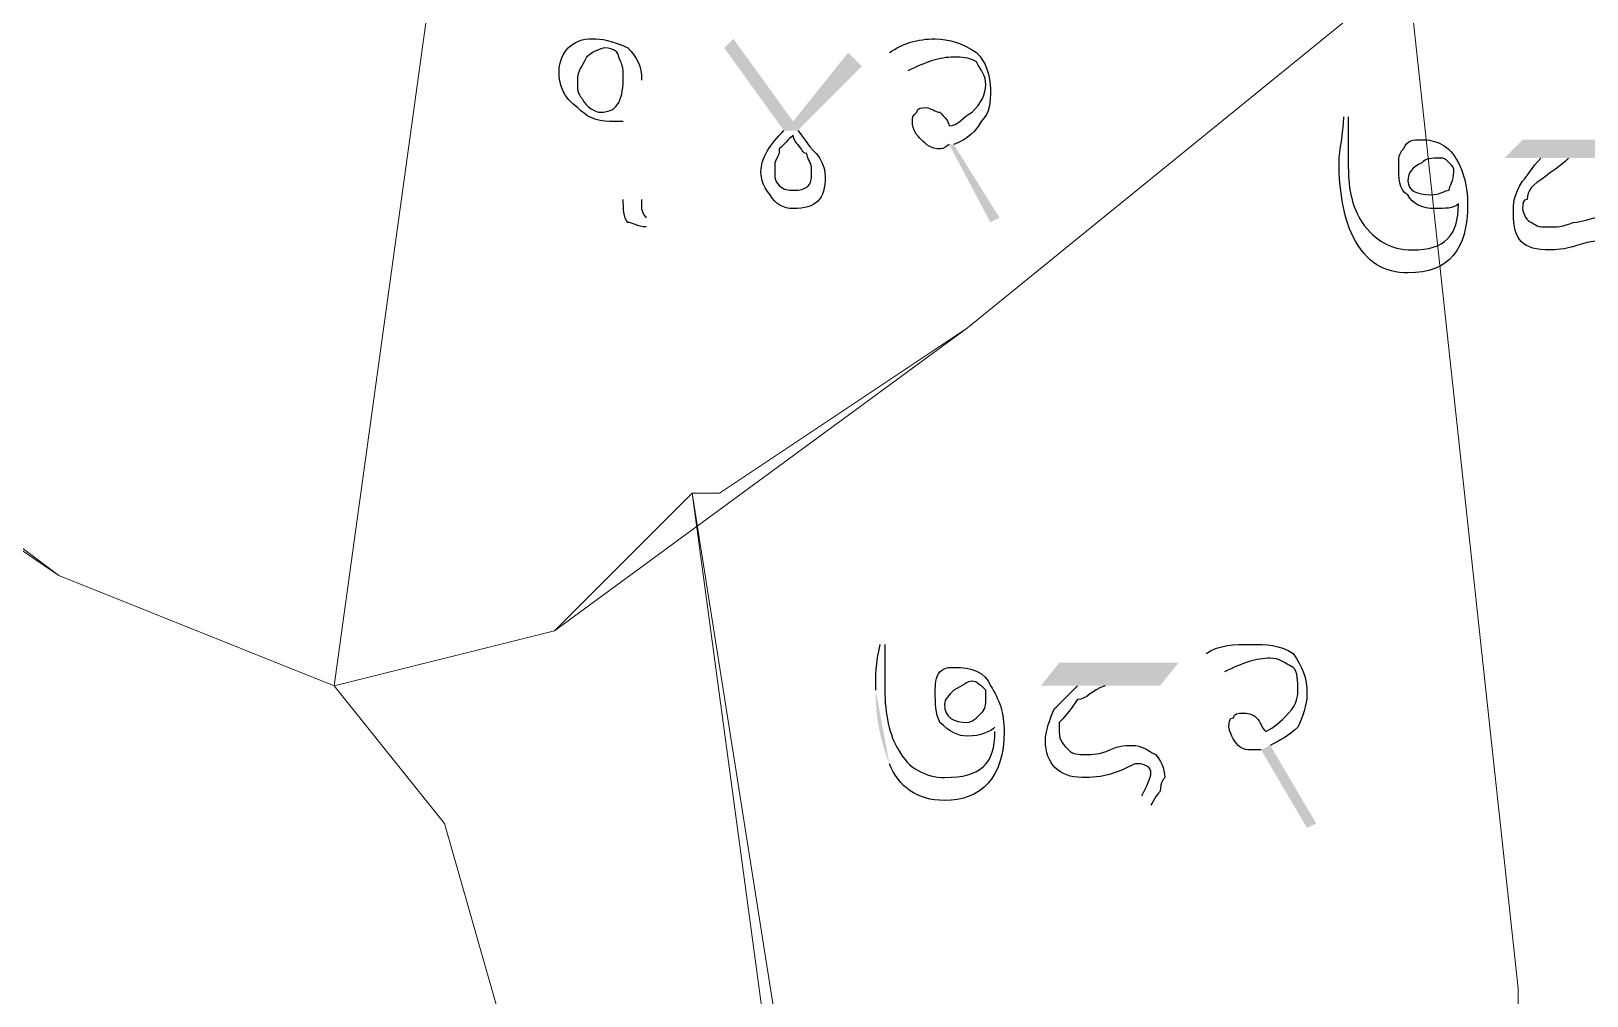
# Model space of a CAD drawing. Header units: metres. Extents: x 345912 to 349030, y 3061206 to 3061792.
# Drawn here: x 346879.24 to 346896.46, y 3061391.14 to 3061401.82 of the extents above; entities that cross this region are included whole.
import ezdxf

# ---------------------------------------------------------------- set-up
doc = ezdxf.new("R2010")
doc.units = ezdxf.units.M
doc.header["$MEASUREMENT"] = 0
doc.layers.add('PDF4_Geometry', color=7, linetype='Continuous')
doc.layers.add('PDF4_Solid Fills', color=7, linetype='Continuous')

msp = doc.modelspace()

# ---------------------------------------------------------------- hatches: boundary and pattern name
at = {"layer": 'PDF4_Solid Fills', "transparency": 33554559}
h = msp.add_hatch(color=256, dxfattribs=at)
h.paths.add_polyline_path([(346885.99868, 3061401.28042), (346885.99868, 3061399.95962)], flags=0)
h.paths.add_polyline_path([(346886.04948, 3061399.75642), (346886.04948, 3061399.65482)], flags=0)
h.paths.add_polyline_path([(346887.57348, 3061400.72162), (346886.91308, 3061401.63602), (346887.01468, 3061401.73762), (346887.67508, 3061400.82322), (346888.28468, 3061401.58522), (346888.43708, 3061401.43282), (346887.72588, 3061400.72162)], flags=0)
h.paths.add_polyline_path([(346888.94508, 3061401.38202), (346888.74188, 3061401.58522)], flags=0)
h.paths.add_polyline_path([(346889.45308, 3061400.56922), (346889.96108, 3061399.75642), (346889.85948, 3061399.70562), (346889.40228, 3061400.56922)], flags=0)
h = msp.add_hatch(color=256, dxfattribs=at)
h.paths.add_polyline_path([(346893.77108, 3061400.87403), (346893.82188, 3061400.87403)], flags=0)
h.paths.add_polyline_path([(346895.04108, 3061399.90883), (346895.04108, 3061399.90883)], flags=0)
h.paths.add_polyline_path([(346895.95548, 3061400.41683), (346895.54908, 3061400.41683), (346895.75228, 3061400.62003), (346897.07308, 3061400.62003), (346896.86988, 3061400.41683), (346896.26028, 3061400.41683)], flags=0)
h.paths.add_polyline_path([(346896.81908, 3061399.09603), (346896.66668, 3061399.19763)], flags=0)
h.paths.add_polyline_path([(346897.42868, 3061400.87403), (346897.47948, 3061400.87403)], flags=0)
h.paths.add_polyline_path([(346898.69868, 3061399.90883), (346898.69868, 3061399.90883)], flags=0)
h = msp.add_hatch(color=256, dxfattribs=at)
h.paths.add_polyline_path([(346888.58948, 3061394.52403, 0.09913524), (346888.74188, 3061393.71123)], flags=0)
h.paths.add_polyline_path([(346888.64028, 3061395.03203), (346888.69108, 3061395.03203)], flags=0)
h.paths.add_polyline_path([(346889.91028, 3061394.06683), (346889.91028, 3061394.11763)], flags=0)
h.paths.add_polyline_path([(346890.82468, 3061394.57483), (346890.41828, 3061394.57483), (346890.62148, 3061394.82883), (346891.94228, 3061394.82883), (346891.73908, 3061394.57483), (346891.12948, 3061394.57483)], flags=0)
h.paths.add_polyline_path([(346891.63748, 3061393.25403), (346891.53588, 3061393.35563)], flags=0)
h.paths.add_polyline_path([(346892.45028, 3061394.72723), (346892.24708, 3061394.93043)], flags=0)
h.paths.add_polyline_path([(346892.95828, 3061393.91443), (346893.46628, 3061393.05083), (346893.36468, 3061393.00003), (346892.85668, 3061393.86363)], flags=0)

# ---------------------------------------------------------------- linework, layer by layer
at = {"layer": 'PDF4_Geometry', "lineweight": 9}
for points in [[(346876.49908, 3061429.32203), (346883.50947, 3061423.83564), (346885.33828, 3061422.00683), (346885.03348, 3061408.90042), (346883.81427, 3061403.41403), (346882.59507, 3061394.57483), (346879.54707, 3061395.79403), (346871.92707, 3061400.97564), (346870.70787, 3061407.68124), (346870.09828, 3061415.60602), (346871.92707, 3061423.22602), (346872.53668, 3061428.40763), (346873.14628, 3061431.45564)], [(346876.49908, 3061429.32203), (346883.50947, 3061423.83564), (346885.33828, 3061422.00683), (346885.03348, 3061408.90042), (346883.81427, 3061403.41403), (346882.59507, 3061394.57483), (346879.54707, 3061395.79403), (346871.92707, 3061400.97564), (346870.70787, 3061407.68124), (346870.09828, 3061415.60602), (346871.92707, 3061423.22602), (346872.53668, 3061428.40763), (346873.14628, 3061431.45564)], [(346900.88308, 3061409.20523), (346895.70147, 3061403.41403), (346894.48228, 3061402.49963), (346889.60548, 3061398.53724), (346885.03348, 3061395.18444), (346882.59507, 3061394.57483), (346883.81427, 3061403.41403), (346885.03348, 3061408.90042), (346889.60548, 3061409.51004), (346896.61587, 3061409.51004)], [(346900.88308, 3061409.20523), (346895.70147, 3061403.41403), (346894.48228, 3061402.49963), (346889.60548, 3061398.53724), (346885.03348, 3061395.18444), (346882.59507, 3061394.57483), (346883.81427, 3061403.41403), (346885.03348, 3061408.90042), (346889.60548, 3061409.51004), (346896.61587, 3061409.51004)], [(346895.70147, 3061391.22203), (346894.48228, 3061402.49963), (346894.78707, 3061402.80444), (346895.70147, 3061403.41403), (346897.22547, 3061405.24284), (346898.13987, 3061397.01322), (346898.74948, 3061391.52683), (346898.74948, 3061390.91724), (346895.70147, 3061390.61243), (346895.70147, 3061390.91724)], [(346895.70147, 3061391.22203), (346894.48228, 3061402.49963), (346894.78707, 3061402.80444), (346895.70147, 3061403.41403), (346897.22547, 3061405.24284), (346898.13987, 3061397.01322), (346898.74948, 3061391.52683), (346898.74948, 3061390.91724), (346895.70147, 3061390.61243), (346895.70147, 3061390.91724)], [(346886.86227, 3061396.70844), (346889.60548, 3061398.53724), (346894.48228, 3061402.49963), (346895.70147, 3061391.22203), (346895.70147, 3061390.91724), (346895.70147, 3061390.61243), (346887.47188, 3061390.30763), (346887.47188, 3061390.61243), (346887.47188, 3061390.91724), (346886.55748, 3061396.70844)], [(346886.86227, 3061396.70844), (346889.60548, 3061398.53724), (346894.48228, 3061402.49963), (346895.70147, 3061391.22203), (346895.70147, 3061390.91724), (346895.70147, 3061390.61243), (346887.47188, 3061390.30763), (346887.47188, 3061390.61243), (346887.47188, 3061390.91724), (346886.55748, 3061396.70844)], [(346882.59507, 3061394.57483), (346883.81427, 3061393.05083), (346884.42388, 3061390.91724), (346885.64308, 3061385.12602), (346885.94787, 3061383.60203), (346885.94787, 3061383.29724), (346880.15668, 3061382.68763), (346878.32787, 3061396.70844), (346879.54707, 3061395.79403)], [(346882.59507, 3061394.57483), (346883.81427, 3061393.05083), (346884.42388, 3061390.91724), (346885.64308, 3061385.12602), (346885.94787, 3061383.60203), (346885.94787, 3061383.29724), (346880.15668, 3061382.68763), (346878.32787, 3061396.70844), (346879.54707, 3061395.79403)], [(346888.08147, 3061385.43083), (346885.64308, 3061385.12602), (346884.42388, 3061390.91724), (346883.81427, 3061393.05083), (346882.59507, 3061394.57483), (346885.03348, 3061395.18444), (346886.55748, 3061396.70844)], [(346888.08147, 3061385.43083), (346885.64308, 3061385.12602), (346884.42388, 3061390.91724), (346883.81427, 3061393.05083), (346882.59507, 3061394.57483), (346885.03348, 3061395.18444), (346886.55748, 3061396.70844)]]:
    msp.add_lwpolyline(points, close=True, dxfattribs=at)
at = {"layer": 'PDF4_Geometry', "lineweight": 25}
for points in [[(346885.08428, 3061401.38202), (346885.08428, 3061401.48362), (346885.13508, 3061401.58522), (346885.18588, 3061401.63602)], [(346885.18588, 3061401.63602), (346885.28748, 3061401.73762), (346885.38908, 3061401.73762), (346885.49068, 3061401.73762)], [(346885.59228, 3061401.63602), (346885.54148, 3061401.63602), (346885.43988, 3061401.58522), (346885.38908, 3061401.53442)], [(346885.49068, 3061401.73762), (346885.59228, 3061401.73762), (346885.74468, 3061401.68682), (346885.84628, 3061401.63602)], [(346885.74468, 3061401.53442), (346885.74468, 3061401.58522), (346885.69388, 3061401.63602), (346885.59228, 3061401.63602)], [(346885.84628, 3061401.63602), (346885.94788, 3061401.53442), (346885.99868, 3061401.43282), (346885.99868, 3061401.28042)], [(346888.74188, 3061401.58522), (346888.89428, 3061401.68682), (346889.04668, 3061401.73762), (346889.24988, 3061401.73762)], [(346889.24988, 3061401.73762), (346889.40228, 3061401.73762), (346889.55468, 3061401.68682), (346889.70708, 3061401.58522)], [(346885.38908, 3061401.53442), (346885.33828, 3061401.43282), (346885.28748, 3061401.38202), (346885.28748, 3061401.28042)], [(346885.79548, 3061401.33122), (346885.79548, 3061401.38202), (346885.79548, 3061401.43282), (346885.74468, 3061401.53442)], [(346889.45308, 3061401.53442), (346889.30068, 3061401.53442), (346889.14828, 3061401.48362), (346888.94508, 3061401.38202)], [(346889.70708, 3061401.48362), (346889.60548, 3061401.53442), (346889.55468, 3061401.53442), (346889.45308, 3061401.53442)], [(346889.70708, 3061401.58522), (346889.80868, 3061401.48362), (346889.85948, 3061401.33122), (346889.85948, 3061401.17882)], [(346889.80868, 3061401.22962), (346889.80868, 3061401.33122), (346889.75788, 3061401.38202), (346889.70708, 3061401.48362)], [(346885.28748, 3061400.97562), (346885.13508, 3061401.07722), (346885.08428, 3061401.22962), (346885.08428, 3061401.38202)], [(346885.28748, 3061401.28042), (346885.28748, 3061401.17882), (346885.28748, 3061401.12802), (346885.33828, 3061401.07722)], [(346885.54148, 3061400.92482), (346885.74468, 3061400.92482), (346885.79548, 3061401.07722), (346885.79548, 3061401.33122)], [(346889.65628, 3061400.92482), (346889.75788, 3061401.02642), (346889.80868, 3061401.12802), (346889.80868, 3061401.22962)], [(346889.85948, 3061401.17882), (346889.85948, 3061401.02642), (346889.85948, 3061400.92482), (346889.75788, 3061400.82322)], [(346885.64308, 3061400.82322), (346885.49068, 3061400.82322), (346885.38908, 3061400.87402), (346885.28748, 3061400.97562)], [(346885.33828, 3061401.07722), (346885.38908, 3061400.97562), (346885.49068, 3061400.92482), (346885.54148, 3061400.92482)], [(346889.04668, 3061400.92482), (346889.04668, 3061400.97562), (346889.09748, 3061400.97562), (346889.14828, 3061400.97562)], [(346889.14828, 3061400.97562), (346889.19908, 3061400.97562), (346889.24988, 3061400.92482), (346889.30068, 3061400.92482)], [(346885.79548, 3061400.82322), (346885.74468, 3061400.82322), (346885.69388, 3061400.82322), (346885.64308, 3061400.82322)], [(346888.99588, 3061400.82322), (346888.99588, 3061400.87402), (346888.99588, 3061400.87402), (346889.04668, 3061400.92482)], [(346889.09748, 3061400.62002), (346889.04668, 3061400.67082), (346888.99588, 3061400.72162), (346888.99588, 3061400.82322)], [(346889.30068, 3061400.92482), (346889.35148, 3061400.87402), (346889.40228, 3061400.82322), (346889.40228, 3061400.77242)], [(346889.40228, 3061400.77242), (346889.50388, 3061400.77242), (346889.55468, 3061400.87402), (346889.65628, 3061400.92482)], [(346889.75788, 3061400.82322), (346889.70708, 3061400.72162), (346889.60548, 3061400.62002), (346889.45308, 3061400.56922)], [(346893.72028, 3061400.36603), (346893.72028, 3061400.51843), (346893.77108, 3061400.67083), (346893.77108, 3061400.87403)], [(346893.82188, 3061400.87403), (346893.82188, 3061400.82323), (346893.82188, 3061400.72163), (346893.82188, 3061400.62003)], [(346887.31948, 3061400.26442), (346887.31948, 3061400.41682), (346887.42108, 3061400.56922), (346887.57348, 3061400.72162)], [(346887.67508, 3061400.67082), (346887.62428, 3061400.62002), (346887.57348, 3061400.56922), (346887.52268, 3061400.51842)], [(346887.72588, 3061400.56922), (346887.72588, 3061400.56922), (346887.67508, 3061400.62002), (346887.67508, 3061400.67082)], [(346887.72588, 3061400.72162), (346887.77668, 3061400.67082), (346887.82748, 3061400.56922), (346887.92908, 3061400.46762)], [(346889.30068, 3061400.51842), (346889.19908, 3061400.51842), (346889.14828, 3061400.56922), (346889.09748, 3061400.62002)], [(346893.82188, 3061400.62003), (346893.82188, 3061400.46763), (346893.82188, 3061400.41683), (346893.82188, 3061400.31523)], [(346894.43148, 3061400.51843), (346894.48228, 3061400.62003), (346894.53308, 3061400.62003), (346894.63468, 3061400.62003)], [(346894.63468, 3061400.62003), (346894.78708, 3061400.62003), (346894.93948, 3061400.56923), (346895.04108, 3061400.36603)], [(346887.52268, 3061400.51842), (346887.52268, 3061400.46762), (346887.52268, 3061400.46762), (346887.47188, 3061400.36602)], [(346887.82748, 3061400.46762), (346887.77668, 3061400.46762), (346887.77668, 3061400.51842), (346887.72588, 3061400.56922)], [(346887.87828, 3061400.31522), (346887.87828, 3061400.36602), (346887.82748, 3061400.41682), (346887.82748, 3061400.46762)], [(346887.92908, 3061400.46762), (346887.97988, 3061400.41682), (346888.03068, 3061400.31522), (346888.03068, 3061400.21362)], [(346889.40228, 3061400.56922), (346889.35148, 3061400.51842), (346889.30068, 3061400.51842), (346889.30068, 3061400.51842)], [(346894.38068, 3061400.31523), (346894.38068, 3061400.41683), (346894.38068, 3061400.46763), (346894.43148, 3061400.51843)], [(346894.83788, 3061400.41683), (346894.73628, 3061400.41683), (346894.68548, 3061400.41683), (346894.63468, 3061400.36603)], [(346894.93948, 3061400.36603), (346894.88868, 3061400.41683), (346894.88868, 3061400.41683), (346894.83788, 3061400.41683)], [(346895.75228, 3061400.16283), (346895.80308, 3061400.21363), (346895.85388, 3061400.31523), (346895.95548, 3061400.41683)], [(346896.26028, 3061400.41683), (346896.15868, 3061400.31523), (346896.05708, 3061400.26443), (346896.00628, 3061400.21363)], [(346887.42108, 3061400.01042), (346887.37028, 3061400.06122), (346887.31948, 3061400.16282), (346887.31948, 3061400.26442)], [(346887.47188, 3061400.36602), (346887.47188, 3061400.36602), (346887.47188, 3061400.31522), (346887.47188, 3061400.26442)], [(346887.47188, 3061400.26442), (346887.47188, 3061400.21362), (346887.47188, 3061400.16282), (346887.52268, 3061400.11202)], [(346887.87828, 3061400.21362), (346887.87828, 3061400.26442), (346887.87828, 3061400.26442), (346887.87828, 3061400.31522)], [(346893.87268, 3061399.55323), (346893.77108, 3061399.75643), (346893.72028, 3061400.06123), (346893.72028, 3061400.36603)], [(346893.82188, 3061400.31523), (346893.82188, 3061400.06123), (346893.87268, 3061399.85803), (346893.97428, 3061399.70563)], [(346894.48228, 3061400.01043), (346894.38068, 3061400.06123), (346894.38068, 3061400.21363), (346894.38068, 3061400.31523)], [(346894.63468, 3061400.36603), (346894.53308, 3061400.31523), (346894.48228, 3061400.26443), (346894.48228, 3061400.16283)], [(346894.99028, 3061400.26443), (346894.99028, 3061400.31523), (346894.99028, 3061400.31523), (346894.93948, 3061400.36603)], [(346894.93948, 3061400.06123), (346894.93948, 3061400.11203), (346894.99028, 3061400.16283), (346894.99028, 3061400.26443)], [(346895.04108, 3061400.36603), (346895.09188, 3061400.26443), (346895.14268, 3061400.11203), (346895.14268, 3061399.90883)], [(346887.52268, 3061400.11202), (346887.57348, 3061400.06122), (346887.62428, 3061400.06122), (346887.67508, 3061400.06122)], [(346887.67508, 3061400.06122), (346887.82748, 3061400.06122), (346887.87828, 3061400.11202), (346887.87828, 3061400.21362)], [(346888.03068, 3061400.21362), (346888.03068, 3061399.95962), (346887.92908, 3061399.85802), (346887.67508, 3061399.85802)], [(346894.48228, 3061400.16283), (346894.48228, 3061400.06123), (346894.58388, 3061400.01043), (346894.73628, 3061400.01043)], [(346895.65068, 3061399.80723), (346895.65068, 3061399.90883), (346895.65068, 3061400.01043), (346895.75228, 3061400.16283)], [(346896.00628, 3061400.21363), (346895.85388, 3061400.11203), (346895.80308, 3061400.06123), (346895.80308, 3061399.95963)], [(346885.84628, 3061399.70562), (346885.79548, 3061399.75642), (346885.79548, 3061399.85802), (346885.79548, 3061399.95962)], [(346885.99868, 3061399.95962), (346885.99868, 3061399.90882), (346885.99868, 3061399.85802), (346885.99868, 3061399.85802)], [(346887.67508, 3061399.85802), (346887.57348, 3061399.85802), (346887.47188, 3061399.90882), (346887.42108, 3061400.01042)], [(346894.78708, 3061399.85803), (346894.63468, 3061399.85803), (346894.53308, 3061399.90883), (346894.48228, 3061400.01043)], [(346895.14268, 3061399.90883), (346895.14268, 3061399.40083), (346894.93948, 3061399.14683), (346894.48228, 3061399.14683)], [(346894.53308, 3061399.40083), (346894.88868, 3061399.40083), (346895.04108, 3061399.55323), (346895.04108, 3061399.90883)], [(346894.73628, 3061400.01043), (346894.83788, 3061400.01043), (346894.88868, 3061400.06123), (346894.93948, 3061400.06123)], [(346895.04108, 3061399.90883), (346894.99028, 3061399.85803), (346894.88868, 3061399.85803), (346894.78708, 3061399.85803)], [(346895.80308, 3061399.95963), (346895.75228, 3061399.95963), (346895.75228, 3061399.90883), (346895.75228, 3061399.85803)], [(346885.99868, 3061399.85802), (346885.99868, 3061399.80722), (346886.04948, 3061399.75642), (346886.04948, 3061399.75642)], [(346896.05708, 3061399.40083), (346895.75228, 3061399.40083), (346895.65068, 3061399.50243), (346895.65068, 3061399.80723)], [(346895.75228, 3061399.85803), (346895.75228, 3061399.80723), (346895.80308, 3061399.70563), (346895.85388, 3061399.70563)], [(346896.31108, 3061399.70563), (346896.41268, 3061399.70563), (346896.51428, 3061399.75643), (346896.56508, 3061399.75643)], [(346886.04948, 3061399.65482), (346885.94788, 3061399.65482), (346885.89708, 3061399.70562), (346885.84628, 3061399.70562)], [(346894.48228, 3061399.14683), (346894.22828, 3061399.14683), (346894.02508, 3061399.24843), (346893.87268, 3061399.55323)], [(346893.97428, 3061399.70563), (346894.12668, 3061399.50243), (346894.27908, 3061399.40083), (346894.53308, 3061399.40083)], [(346895.85388, 3061399.70563), (346895.90468, 3061399.65483), (346895.95548, 3061399.65483), (346896.05708, 3061399.65483)], [(346896.05708, 3061399.65483), (346896.10788, 3061399.65483), (346896.20948, 3061399.65483), (346896.31108, 3061399.70563)], [(346896.36188, 3061399.45163), (346896.20948, 3061399.40083), (346896.10788, 3061399.40083), (346896.05708, 3061399.40083)], [(346896.66668, 3061399.50243), (346896.61588, 3061399.50243), (346896.51428, 3061399.50243), (346896.36188, 3061399.45163)], [(346888.58948, 3061394.52403), (346888.58948, 3061394.67643), (346888.58948, 3061394.82883), (346888.64028, 3061395.03203)], [(346888.69108, 3061395.03203), (346888.69108, 3061394.98123), (346888.69108, 3061394.87963), (346888.69108, 3061394.77803)], [(346892.24708, 3061394.93043), (346892.39948, 3061395.03203), (346892.55188, 3061395.03203), (346892.75508, 3061395.03203)], [(346892.75508, 3061395.03203), (346892.90748, 3061395.03203), (346893.05988, 3061395.03203), (346893.21228, 3061394.93043)], [(346893.21228, 3061394.93043), (346893.31388, 3061394.77803), (346893.36468, 3061394.67643), (346893.36468, 3061394.47323)], [(346888.69108, 3061394.77803), (346888.69108, 3061394.67643), (346888.69108, 3061394.57483), (346888.69108, 3061394.52403)], [(346889.30068, 3061394.72723), (346889.35148, 3061394.77803), (346889.40228, 3061394.77803), (346889.45308, 3061394.77803)], [(346889.45308, 3061394.77803), (346889.65628, 3061394.77803), (346889.80868, 3061394.72723), (346889.85948, 3061394.57483)], [(346892.95828, 3061394.87963), (346892.80588, 3061394.87963), (346892.65348, 3061394.82883), (346892.45028, 3061394.72723)], [(346893.21228, 3061394.77803), (346893.11068, 3061394.82883), (346893.05988, 3061394.87963), (346892.95828, 3061394.87963)], [(346893.26308, 3061394.52403), (346893.26308, 3061394.62563), (346893.26308, 3061394.72723), (346893.21228, 3061394.77803)], [(346889.24988, 3061394.52403), (346889.24988, 3061394.57483), (346889.24988, 3061394.67643), (346889.30068, 3061394.72723)], [(346889.65628, 3061394.62563), (346889.60548, 3061394.62563), (346889.55468, 3061394.57483), (346889.45308, 3061394.52403)], [(346889.80868, 3061394.52403), (346889.75788, 3061394.57483), (346889.70708, 3061394.62563), (346889.65628, 3061394.62563)], [(346889.85948, 3061394.57483), (346889.96108, 3061394.42243), (346890.01188, 3061394.27003), (346890.01188, 3061394.06683)], [(346890.57068, 3061394.32083), (346890.62148, 3061394.37163), (346890.72308, 3061394.47323), (346890.82468, 3061394.57483)], [(346891.12948, 3061394.57483), (346890.97708, 3061394.52403), (346890.92628, 3061394.42243), (346890.82468, 3061394.42243)], [(346888.69108, 3061394.52403), (346888.69108, 3061394.27003), (346888.74188, 3061394.01603), (346888.84348, 3061393.86363)], [(346889.30068, 3061394.16843), (346889.24988, 3061394.27003), (346889.24988, 3061394.37163), (346889.24988, 3061394.52403)], [(346889.45308, 3061394.52403), (346889.40228, 3061394.47323), (346889.35148, 3061394.42243), (346889.35148, 3061394.37163)], [(346889.75788, 3061394.27003), (346889.80868, 3061394.32083), (346889.80868, 3061394.37163), (346889.80868, 3061394.42243)], [(346889.80868, 3061394.42243), (346889.80868, 3061394.47323), (346889.80868, 3061394.52403), (346889.80868, 3061394.52403)], [(346890.82468, 3061394.42243), (346890.72308, 3061394.27003), (346890.67228, 3061394.21923), (346890.62148, 3061394.16843)], [(346893.16148, 3061394.27003), (346893.26308, 3061394.37163), (346893.26308, 3061394.47323), (346893.26308, 3061394.52403)], [(346893.36468, 3061394.47323), (346893.36468, 3061394.37163), (346893.31388, 3061394.21923), (346893.26308, 3061394.11763)], [(346889.35148, 3061394.37163), (346889.35148, 3061394.21923), (346889.45308, 3061394.16843), (346889.60548, 3061394.16843)], [(346889.60548, 3061394.16843), (346889.65628, 3061394.16843), (346889.70708, 3061394.21923), (346889.75788, 3061394.27003)], [(346890.46908, 3061393.96523), (346890.46908, 3061394.06683), (346890.51988, 3061394.21923), (346890.57068, 3061394.32083)], [(346892.50108, 3061394.11763), (346892.50108, 3061394.16843), (346892.50108, 3061394.21923), (346892.55188, 3061394.21923)], [(346892.55188, 3061394.21923), (346892.55188, 3061394.27003), (346892.60268, 3061394.27003), (346892.65348, 3061394.27003)], [(346892.65348, 3061394.27003), (346892.70428, 3061394.27003), (346892.75508, 3061394.27003), (346892.80588, 3061394.21923)], [(346892.80588, 3061394.21923), (346892.85668, 3061394.16843), (346892.85668, 3061394.11763), (346892.90748, 3061394.06683)], [(346892.90748, 3061394.06683), (346893.00908, 3061394.11763), (346893.05988, 3061394.16843), (346893.16148, 3061394.27003)], [(346889.60548, 3061394.01603), (346889.50388, 3061394.01603), (346889.40228, 3061394.06683), (346889.30068, 3061394.16843)], [(346890.01188, 3061394.06683), (346890.01188, 3061393.55883), (346889.75788, 3061393.30483), (346889.35148, 3061393.30483)], [(346889.35148, 3061393.55883), (346889.75788, 3061393.55883), (346889.91028, 3061393.71123), (346889.91028, 3061394.06683)], [(346889.91028, 3061394.11763), (346889.85948, 3061394.06683), (346889.75788, 3061394.01603), (346889.60548, 3061394.01603)], [(346890.62148, 3061394.16843), (346890.62148, 3061394.11763), (346890.62148, 3061394.11763), (346890.62148, 3061394.06683)], [(346890.62148, 3061394.06683), (346890.62148, 3061393.96523), (346890.67228, 3061393.91443), (346890.72308, 3061393.86363)], [(346892.60268, 3061393.91443), (346892.55188, 3061393.96523), (346892.50108, 3061394.06683), (346892.50108, 3061394.11763)], [(346893.26308, 3061394.11763), (346893.16148, 3061394.01603), (346893.05988, 3061393.96523), (346892.95828, 3061393.91443)], [(346890.87548, 3061393.55883), (346890.62148, 3061393.55883), (346890.46908, 3061393.71123), (346890.46908, 3061393.96523)], [(346891.18028, 3061393.86363), (346891.28188, 3061393.91443), (346891.38348, 3061393.91443), (346891.43428, 3061393.91443)], [(346891.43428, 3061393.91443), (346891.53588, 3061393.91443), (346891.58668, 3061393.86363), (346891.68828, 3061393.81283)], [(346892.80588, 3061393.86363), (346892.70428, 3061393.86363), (346892.65348, 3061393.86363), (346892.60268, 3061393.91443)], [(346889.35148, 3061393.30483), (346889.04668, 3061393.30483), (346888.84348, 3061393.45723), (346888.74188, 3061393.71123)], [(346888.84348, 3061393.86363), (346888.94508, 3061393.66043), (346889.14828, 3061393.55883), (346889.35148, 3061393.55883)], [(346890.72308, 3061393.86363), (346890.77388, 3061393.81283), (346890.82468, 3061393.81283), (346890.92628, 3061393.81283)], [(346890.92628, 3061393.81283), (346890.97708, 3061393.81283), (346891.07868, 3061393.81283), (346891.18028, 3061393.86363)], [(346891.48508, 3061393.71123), (346891.43428, 3061393.71123), (346891.38348, 3061393.66043), (346891.23108, 3061393.60963)], [(346891.63748, 3061393.60963), (346891.63748, 3061393.66043), (346891.58668, 3061393.71123), (346891.48508, 3061393.71123)], [(346891.68828, 3061393.81283), (346891.73908, 3061393.76203), (346891.78988, 3061393.66043), (346891.78988, 3061393.55883)], [(346892.85668, 3061393.86363), (346892.85668, 3061393.86363), (346892.80588, 3061393.86363), (346892.80588, 3061393.86363)], [(346891.23108, 3061393.60963), (346891.07868, 3061393.55883), (346890.97708, 3061393.55883), (346890.87548, 3061393.55883)], [(346891.53588, 3061393.35563), (346891.58668, 3061393.45723), (346891.63748, 3061393.55883), (346891.63748, 3061393.60963)], [(346891.78988, 3061393.55883), (346891.78988, 3061393.55883), (346891.73908, 3061393.50803), (346891.73908, 3061393.40643)], [(346891.73908, 3061393.40643), (346891.73908, 3061393.40643), (346891.68828, 3061393.35563), (346891.63748, 3061393.25403)]]:
    msp.add_open_spline(points, degree=3, dxfattribs=at)

doc.saveas('drawing.dxf')
